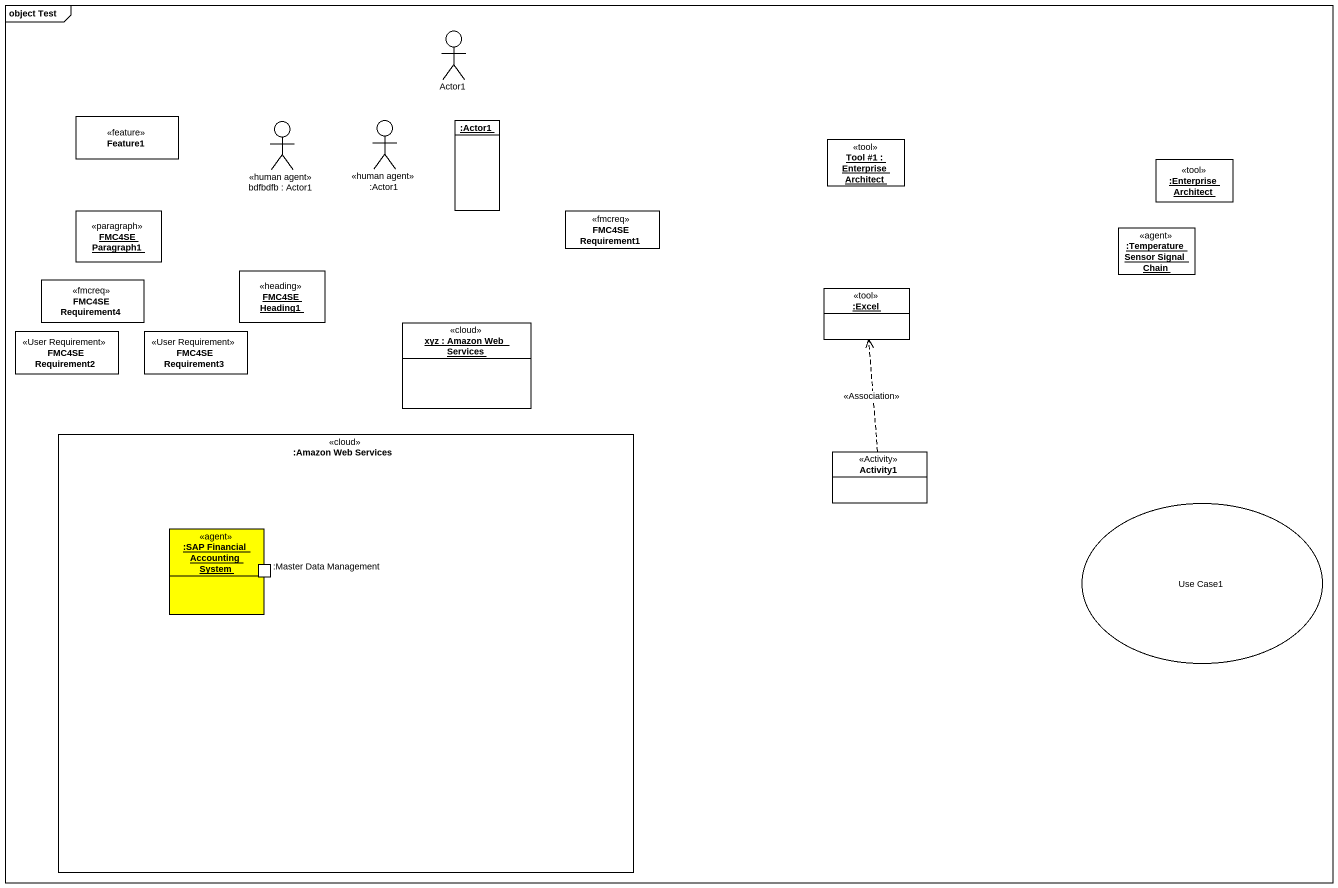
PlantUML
@startuml
mainframe object Test
allowmixing
hide circle
hide empty members
actor Actor1
class Feature1 <<feature>>
actor "bdfbdfb : Actor1" as bdfbdfb <<human agent>>
actor ":Actor1" as Actor1_2 <<human agent>>
object ":Actor1" as Actor1_3
object "Tool #1 : Enterprise Architect" as Tool_1 <<tool>>
object ":Enterprise Architect" as Enterprise_Architect <<tool>>
object "FMC4SE Paragraph1" as FMC4SE_Paragraph1 <<paragraph>>
class "FMC4SE Requirement1" as FMC4SE_Requirement1 <<fmcreq>>
object ":Temperature Sensor Signal Chain" as Temperature_Sensor_Signal <<agent>>
object "FMC4SE Heading1" as FMC4SE_Heading1 <<heading>>
class "FMC4SE Requirement4" as FMC4SE_Requirement4 <<fmcreq>>
object ":Excel" as Excel <<tool>>
class "FMC4SE Requirement2" as FMC4SE_Requirement2 <<User Requirement>>
class "FMC4SE Requirement3" as FMC4SE_Requirement3 <<User Requirement>>
object "xyz : Amazon Web Services" as xyz <<cloud>>
rectangle ":Amazon Web Services" as Amazon_Web_Services <<cloud>> {
  rectangle ":SAP Financial Accounting System" as SAP_Financial_Accounting <<agent>> #FFFF00 {
    port ":Master Data Management" as Master_Data_Management <<channel>>
  }
}
class Activity1 <<Activity>>
usecase "Use Case1" as Use_Case1
Activity1 .up.> Excel : <<Association>>
@enduml
